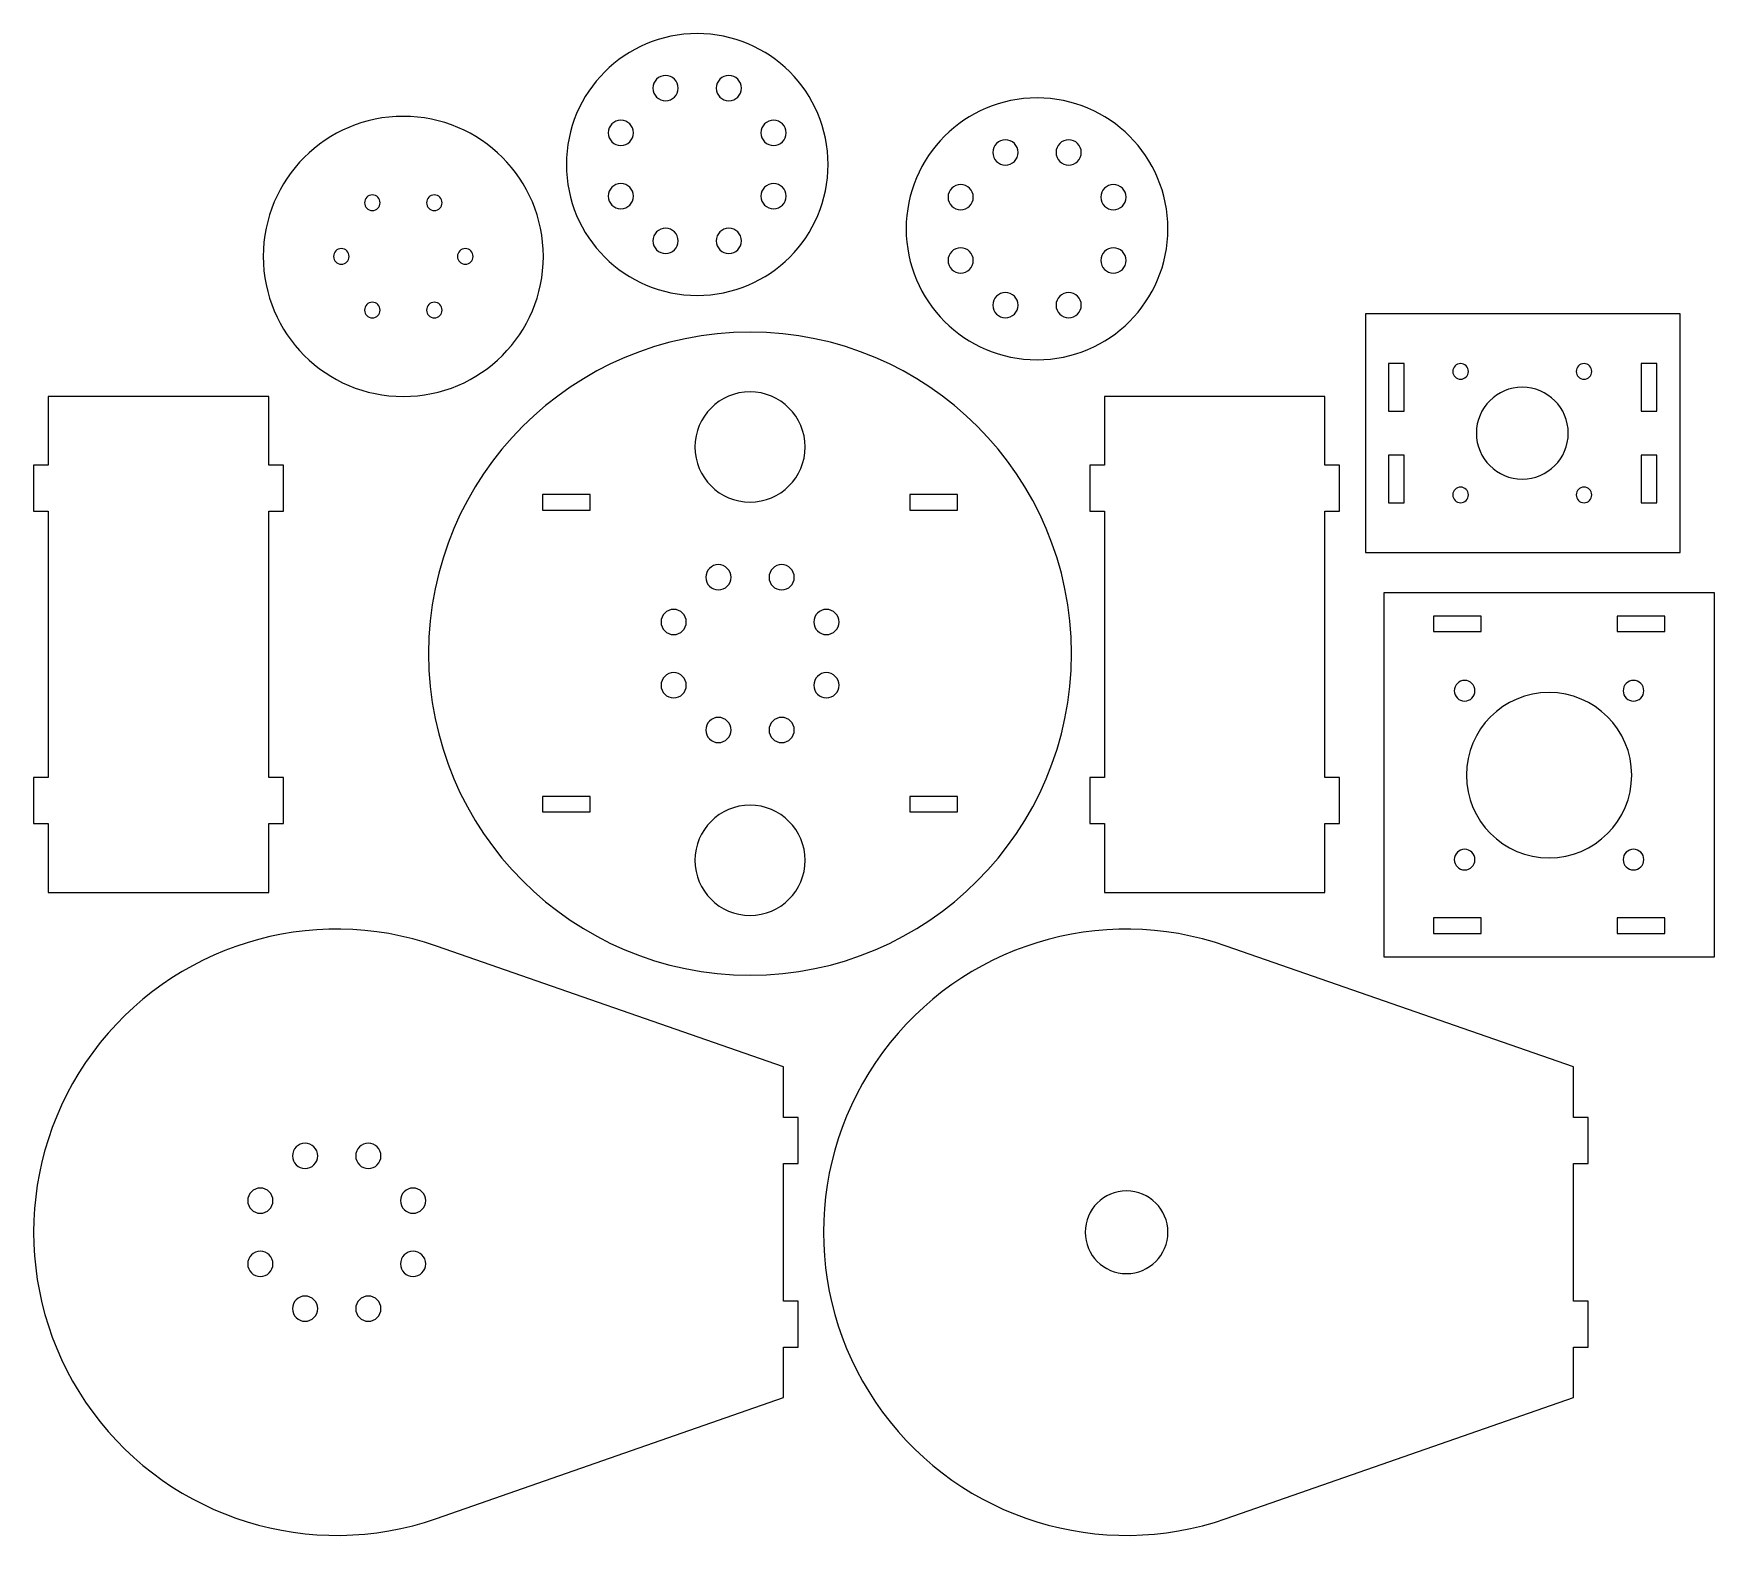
# Model space of a CAD drawing. Header units: millimetres. Extents: x 6 to 372, y 6 to 333.
import ezdxf

# ---------------------------------------------------------------- set-up
doc = ezdxf.new("R2010")
doc.units = ezdxf.units.MM

msp = doc.modelspace()

# ---------------------------------------------------------------- linework, layer by layer
at = {"layer": 'CUT'}
for p, q in [((364.525, 272), (296, 272)), ((296, 272), (296, 220)), ((364.525, 220), (364.525, 272)), ((304.4375, 261.2), (301.0625, 261.2)), ((301.0625, 261.2), (301.0625, 250.8)), ((304.4375, 250.8), (304.4375, 261.2)), ((359.4625, 261.2), (356.0875, 261.2)), ((356.0875, 261.2), (356.0875, 250.8)), ((359.4625, 250.8), (359.4625, 261.2)), ((57.2, 254), (9.175, 254)), ((9.175, 254), (9.175, 239)), ((57.2, 239), (57.2, 254)), ((287.2, 254), (239.175, 254)), ((239.175, 254), (239.175, 239)), ((287.2, 239), (287.2, 254)), ((301.0625, 250.8), (304.4375, 250.8)), ((356.0875, 250.8), (359.4625, 250.8)), ((9.175, 239), (6, 239)), ((6, 239), (6, 229)), ((60.375, 239), (57.2, 239)), ((60.375, 229), (60.375, 239)), ((239.175, 239), (236, 239)), ((236, 239), (236, 229)), ((290.375, 239), (287.2, 239)), ((290.375, 229), (290.375, 239)), ((304.4375, 241.2), (301.0625, 241.2)), ((301.0625, 241.2), (301.0625, 230.8)), ((304.4375, 230.8), (304.4375, 241.2)), ((359.4625, 241.2), (356.0875, 241.2)), ((356.0875, 241.2), (356.0875, 230.8)), ((359.4625, 230.8), (359.4625, 241.2)), ((127.2, 232.6302), (116.8, 232.6302)), ((116.8, 232.6302), (116.8, 229.2552)), ((127.2, 229.2552), (127.2, 232.6302)), ((207.2, 232.6302), (196.8, 232.6302)), ((196.8, 232.6302), (196.8, 229.2552)), ((207.2, 229.2552), (207.2, 232.6302)), ((301.0625, 230.8), (304.4375, 230.8)), ((356.0875, 230.8), (359.4625, 230.8)), ((6, 229), (9.175, 229)), ((9.175, 229), (9.175, 171)), ((57.2, 171), (57.2, 229)), ((57.2, 229), (60.375, 229)), ((116.8, 229.2552), (127.2, 229.2552)), ((196.8, 229.2552), (207.2, 229.2552)), ((236, 229), (239.175, 229)), ((239.175, 229), (239.175, 171)), ((287.2, 171), (287.2, 229)), ((287.2, 229), (290.375, 229)), ((296, 220), (364.525, 220)), ((372, 211.225), (300, 211.225)), ((300, 211.225), (300, 132)), ((372, 132), (372, 211.225)), ((321.2, 206.1625), (310.8, 206.1625)), ((310.8, 206.1625), (310.8, 202.7875)), ((321.2, 202.7875), (321.2, 206.1625)), ((361.2, 206.1625), (350.8, 206.1625)), ((350.8, 206.1625), (350.8, 202.7875)), ((361.2, 202.7875), (361.2, 206.1625)), ((310.8, 202.7875), (321.2, 202.7875)), ((350.8, 202.7875), (361.2, 202.7875)), ((9.175, 171), (6, 171)), ((6, 171), (6, 161)), ((60.375, 171), (57.2, 171)), ((60.375, 161), (60.375, 171)), ((239.175, 171), (236, 171)), ((236, 171), (236, 161)), ((290.375, 171), (287.2, 171)), ((290.375, 161), (290.375, 171)), ((127.2, 166.9052), (116.8, 166.9052)), ((116.8, 166.9052), (116.8, 163.5302)), ((127.2, 163.5302), (127.2, 166.9052)), ((207.2, 166.9052), (196.8, 166.9052)), ((196.8, 166.9052), (196.8, 163.5302)), ((207.2, 163.5302), (207.2, 166.9052)), ((116.8, 163.5302), (127.2, 163.5302)), ((196.8, 163.5302), (207.2, 163.5302)), ((6, 161), (9.175, 161)), ((9.175, 161), (9.175, 146)), ((57.2, 146), (57.2, 161)), ((57.2, 161), (60.375, 161)), ((236, 161), (239.175, 161)), ((239.175, 161), (239.175, 146)), ((287.2, 146), (287.2, 161)), ((287.2, 161), (290.375, 161)), ((9.175, 146), (57.2, 146)), ((239.175, 146), (287.2, 146)), ((321.2, 140.4375), (310.8, 140.4375)), ((310.8, 140.4375), (310.8, 137.0625)), ((321.2, 137.0625), (321.2, 140.4375)), ((361.2, 140.4375), (350.8, 140.4375)), ((350.8, 140.4375), (350.8, 137.0625)), ((361.2, 137.0625), (361.2, 140.4375)), ((310.8, 137.0625), (321.2, 137.0625)), ((350.8, 137.0625), (361.2, 137.0625)), ((169.3173, 108), (93.694, 134.3301)), ((341.3173, 108), (265.694, 134.3301)), ((300, 132), (372, 132)), ((169.3173, 97), (169.3173, 108)), ((341.3173, 97), (341.3173, 108)), ((172.4923, 97), (169.3173, 97)), ((172.4923, 87), (172.4923, 97)), ((344.4923, 97), (341.3173, 97)), ((344.4923, 87), (344.4923, 97)), ((169.3173, 57), (169.3173, 87)), ((169.3173, 87), (172.4923, 87)), ((341.3173, 57), (341.3173, 87)), ((341.3173, 87), (344.4923, 87)), ((172.4923, 57), (169.3173, 57)), ((172.4923, 47), (172.4923, 57)), ((344.4923, 57), (341.3173, 57)), ((344.4923, 47), (344.4923, 57)), ((169.3173, 36), (169.3173, 47)), ((169.3173, 47), (172.4923, 47)), ((341.3173, 36), (341.3173, 47)), ((341.3173, 47), (344.4923, 47)), ((93.694, 9.6699), (169.3173, 36)), ((265.694, 9.6699), (341.3173, 36))]:
    msp.add_line(p, q, dxfattribs=at)
for centre, radius, start, end in [((150.5, 304.5), 28.5, 0, 180), ((143.6117, 321.1298), 2.75, 0, 180), ((157.3883, 321.1298), 2.75, 0, 180), ((143.6117, 321.1298), 2.75, 180, 0), ((157.3883, 321.1298), 2.75, 180, 0), ((224.5, 290.5), 28.5, 0, 180), ((86.5, 284.483), 30.5, 0, 180), ((133.8702, 311.3883), 2.75, 0, 180), ((133.8702, 311.3883), 2.75, 180, 0), ((167.1298, 311.3883), 2.75, 0, 180), ((167.1298, 311.3883), 2.75, 180, 0), ((217.6117, 307.1298), 2.75, 0, 180), ((231.3883, 307.1298), 2.75, 0, 180), ((150.5, 304.5), 28.5, 180, 0), ((217.6117, 307.1298), 2.75, 180, 0), ((231.3883, 307.1298), 2.75, 180, 0), ((133.8702, 297.6117), 2.75, 0, 180), ((167.1298, 297.6117), 2.75, 0, 180), ((207.8702, 297.3883), 2.75, 0, 180), ((241.1298, 297.3883), 2.75, 0, 180), ((79.75, 296.1743), 1.7, 0, 180), ((93.25, 296.1743), 1.7, 0, 180), ((133.8702, 297.6117), 2.75, 180, 0), ((167.1298, 297.6117), 2.75, 180, 0), ((207.8702, 297.3883), 2.75, 180, 0), ((241.1298, 297.3883), 2.75, 180, 0), ((79.75, 296.1743), 1.7, 180, 0), ((93.25, 296.1743), 1.7, 180, 0), ((143.6117, 287.8702), 2.75, 0, 180), ((157.3883, 287.8702), 2.75, 0, 180), ((224.5, 290.5), 28.5, 180, 0), ((73, 284.483), 1.7, 0, 180), ((100, 284.483), 1.7, 0, 180), ((143.6117, 287.8702), 2.75, 180, 0), ((157.3883, 287.8702), 2.75, 180, 0), ((207.8702, 283.6117), 2.75, 0, 180), ((241.1298, 283.6117), 2.75, 0, 180), ((86.5, 284.483), 30.5, 180, 0), ((73, 284.483), 1.7, 180, 0), ((100, 284.483), 1.7, 180, 0), ((207.8702, 283.6117), 2.75, 180, 0), ((241.1298, 283.6117), 2.75, 180, 0), ((217.6117, 273.8702), 2.75, 0, 180), ((231.3883, 273.8702), 2.75, 0, 180), ((79.75, 272.7916), 1.7, 0, 180), ((79.75, 272.7916), 1.7, 180, 0), ((93.25, 272.7916), 1.7, 0, 180), ((93.25, 272.7916), 1.7, 180, 0), ((217.6117, 273.8702), 2.75, 180, 0), ((231.3883, 273.8702), 2.75, 180, 0), ((162, 197.9927), 70, 0, 180), ((316.74, 259.435), 1.7, 0, 180), ((343.61, 259.435), 1.7, 0, 180), ((316.74, 259.435), 1.7, 180, 0), ((343.61, 259.435), 1.7, 180, 0), ((162, 242.9927), 12, 0, 180), ((330.175, 246), 10, 0, 180), ((330.175, 246), 10, 180, 0), ((162, 242.9927), 12, 180, 0), ((316.74, 232.565), 1.7, 0, 180), ((343.61, 232.565), 1.7, 0, 180), ((316.74, 232.565), 1.7, 180, 0), ((343.61, 232.565), 1.7, 180, 0), ((155.1117, 214.6226), 2.75, 0, 180), ((168.8883, 214.6226), 2.75, 0, 180), ((155.1117, 214.6226), 2.75, 180, 0), ((168.8883, 214.6226), 2.75, 180, 0), ((145.3702, 204.881), 2.75, 0, 180), ((178.6298, 204.881), 2.75, 0, 180), ((145.3702, 204.881), 2.75, 180, 0), ((178.6298, 204.881), 2.75, 180, 0), ((162, 197.9927), 70, 180, 0), ((145.3702, 191.1044), 2.75, 0, 180), ((145.3702, 191.1044), 2.75, 180, 0), ((178.6298, 191.1044), 2.75, 0, 180), ((178.6298, 191.1044), 2.75, 180, 0), ((317.6152, 189.9098), 2.25, 90, 270), ((317.6152, 189.9098), 2.25, 270, 90), ((354.3848, 189.9098), 2.25, 90, 270), ((354.3848, 189.9098), 2.25, 270, 90), ((336, 171.525), 18, 90, 270), ((336, 171.525), 18, 270, 90), ((155.1117, 181.3629), 2.75, 0, 180), ((168.8883, 181.3629), 2.75, 0, 180), ((155.1117, 181.3629), 2.75, 180, 0), ((168.8883, 181.3629), 2.75, 180, 0), ((162, 152.9927), 12, 0, 180), ((317.6152, 153.1402), 2.25, 90, 270), ((317.6152, 153.1402), 2.25, 270, 90), ((354.3848, 153.1402), 2.25, 90, 270), ((354.3848, 153.1402), 2.25, 270, 90), ((162, 152.9927), 12, 180, 0), ((71.9923, 72), 66, 70.8032, 289.1968), ((243.9923, 72), 66, 70.8032, 289.1968), ((65.104, 88.6298), 2.75, 0, 180), ((65.104, 88.6298), 2.75, 180, 0), ((78.8806, 88.6298), 2.75, 0, 180), ((78.8806, 88.6298), 2.75, 180, 0), ((55.3625, 78.8883), 2.75, 0, 180), ((88.6222, 78.8883), 2.75, 0, 180), ((243.9923, 72), 9, 0, 180), ((55.3625, 78.8883), 2.75, 180, 0), ((88.6222, 78.8883), 2.75, 180, 0), ((243.9923, 72), 9, 180, 0), ((55.3625, 65.1117), 2.75, 0, 180), ((88.6222, 65.1117), 2.75, 0, 180), ((55.3625, 65.1117), 2.75, 180, 0), ((88.6222, 65.1117), 2.75, 180, 0), ((65.104, 55.3702), 2.75, 0, 180), ((65.104, 55.3702), 2.75, 180, 0), ((78.8806, 55.3702), 2.75, 0, 180), ((78.8806, 55.3702), 2.75, 180, 0)]:
    msp.add_arc(centre, radius, start, end, dxfattribs=at)

doc.saveas('drawing.dxf')
